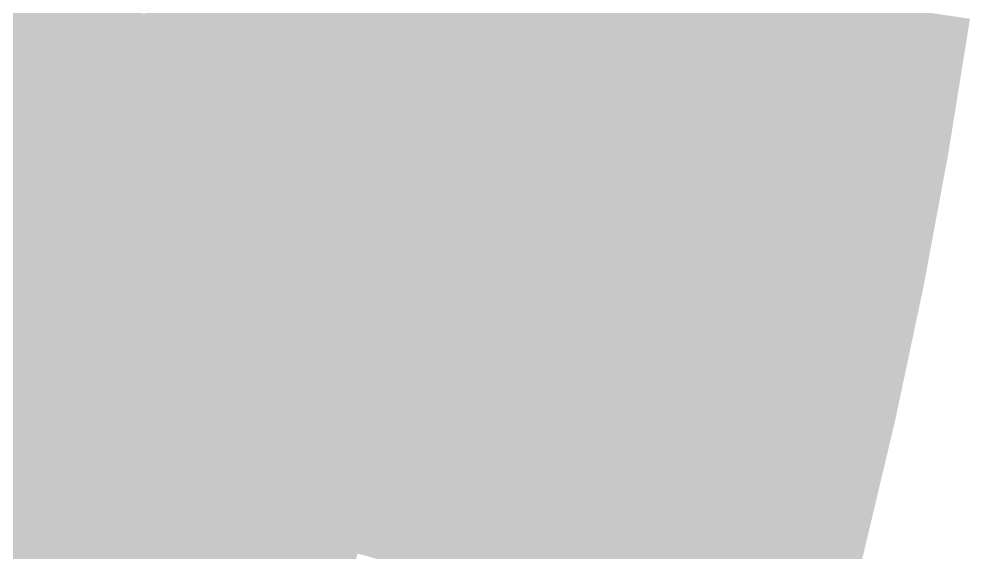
# Model space of a CAD drawing. Header units: inches. Extents: x -266 to 784, y -170 to 213.
# Drawn here: x 139.01 to 168.16, y -41.32 to -24.95 of the extents above; entities that cross this region are included whole.
import ezdxf

# ---------------------------------------------------------------- set-up
doc = ezdxf.new("R2010")
doc.units = ezdxf.units.IN
doc.header["$MEASUREMENT"] = 0

msp = doc.modelspace()

# ---------------------------------------------------------------- linework, layer by layer
at = {"color": 17, "true_color": 0x6a343c}
msp.add_solid([(143.430594, -21.275919), (144.41977, -21.422649), (142.865258, -24.789474), (143.850536, -24.960436)], dxfattribs=at)
at = {"color": 239, "true_color": 0x653239}
msp.add_solid([(144.41977, -21.422649), (145.408947, -21.56938), (143.850536, -24.960436), (144.835813, -25.131398)], dxfattribs=at)
at = {"color": 239, "true_color": 0x613037}
msp.add_solid([(145.408947, -21.56938), (146.398123, -21.71611), (144.835813, -25.131398), (145.821091, -25.30236)], dxfattribs=at)
at = {"color": 239, "true_color": 0x5d2e35}
msp.add_solid([(146.398123, -21.71611), (147.3873, -21.862841), (145.821091, -25.30236), (146.806369, -25.473321)], dxfattribs=at)
at = {"color": 249, "true_color": 0x592c32}
msp.add_solid([(147.3873, -21.862841), (148.376476, -22.009571), (146.806369, -25.473321), (147.791646, -25.644283)], dxfattribs=at)
at = {"color": 249, "true_color": 0x542a30}
msp.add_solid([(148.376476, -22.009571), (149.365653, -22.156302), (147.791646, -25.644283), (148.776924, -25.815245)], dxfattribs=at)
at = {"color": 249, "true_color": 0x50282d}
msp.add_solid([(149.365653, -22.156302), (150.35483, -22.303032), (148.776924, -25.815245), (149.762202, -25.986207)], dxfattribs=at)
at = {"color": 249, "true_color": 0x4c252b}
msp.add_solid([(150.35483, -22.303032), (151.344006, -22.449763), (149.762202, -25.986207), (150.747479, -26.157169)], dxfattribs=at)
at = {"color": 19, "true_color": 0x482328}
msp.add_solid([(151.344006, -22.449763), (152.333183, -22.596493), (150.747479, -26.157169), (151.732757, -26.328131)], dxfattribs=at)
at = {"color": 19, "true_color": 0x432126}
msp.add_solid([(152.333183, -22.596493), (153.322359, -22.743224), (151.732757, -26.328131), (152.718035, -26.499093)], dxfattribs=at)
at = {"color": 19, "true_color": 0x3f1f23}
msp.add_solid([(153.322359, -22.743224), (154.311536, -22.889954), (152.718035, -26.499093), (153.703312, -26.670055)], dxfattribs=at)
at = {"color": 19, "true_color": 0x3b1d21}
msp.add_solid([(154.311536, -22.889954), (155.300712, -23.036685), (153.703312, -26.670055), (154.68859, -26.841017)], dxfattribs=at)
at = {"color": 19, "true_color": 0x361b1f}
for points in [[(155.300712, -23.036685), (156.289889, -23.183415), (154.68859, -26.841017), (155.673867, -27.011978)], [(154.68859, -26.841017), (155.673867, -27.011978), (153.983289, -30.629181), (154.964074, -30.824271)]]:
    msp.add_solid(points, dxfattribs=at)
at = {"color": 19, "true_color": 0x32191c}
msp.add_solid([(156.289889, -23.183415), (157.279065, -23.330145), (155.673867, -27.011978), (156.659145, -27.18294)], dxfattribs=at)
at = {"color": 19, "true_color": 0x2e161a}
for points in [[(157.279065, -23.330145), (158.268242, -23.476876), (156.659145, -27.18294), (157.644423, -27.353902)], [(156.659145, -27.18294), (157.644423, -27.353902), (155.94486, -31.019361), (156.925645, -31.214452)]]:
    msp.add_solid(points, dxfattribs=at)
at = {"color": 248, "true_color": 0x2a1417}
msp.add_solid([(158.268242, -23.476876), (159.257418, -23.623606), (157.644423, -27.353902), (158.6297, -27.524864)], dxfattribs=at)
at = {"color": 248, "true_color": 0x251215}
for points in [[(159.257418, -23.623606), (160.246595, -23.770337), (158.6297, -27.524864), (159.614978, -27.695826)], [(158.6297, -27.524864), (159.614978, -27.695826), (157.90643, -31.409542), (158.887215, -31.604632)]]:
    msp.add_solid(points, dxfattribs=at)
at = {"color": 248, "true_color": 0x211012}
msp.add_solid([(160.246595, -23.770337), (161.235771, -23.917067), (159.614978, -27.695826), (160.600256, -27.866788)], dxfattribs=at)
at = {"color": 17, "true_color": 0x7b3d47}
msp.add_solid([(138.924148, -24.105626), (139.909425, -24.276588), (138.290725, -27.507735), (139.27151, -27.702826)], dxfattribs=at)
at = {"color": 248, "true_color": 0x1d0e10}
for points in [[(161.235771, -23.917067), (162.224948, -24.063798), (160.600256, -27.866788), (161.585533, -28.03775)], [(160.600256, -27.866788), (161.585533, -28.03775), (159.868001, -31.799723), (160.848786, -31.994813)]]:
    msp.add_solid(points, dxfattribs=at)
at = {"color": 248, "true_color": 0x190c0e}
for points in [[(162.224948, -24.063798), (163.214124, -24.210528), (161.585533, -28.03775), (162.570811, -28.208712)], [(161.585533, -28.03775), (162.570811, -28.208712), (160.848786, -31.994813), (161.829571, -32.189903)], [(160.848786, -31.994813), (161.829571, -32.189903), (160.015149, -35.932603), (160.990851, -36.151705)], [(160.015149, -35.932603), (160.990851, -36.151705), (159.085126, -39.84875), (160.055157, -40.09173)]]:
    msp.add_solid(points, dxfattribs=at)
at = {"color": 17, "true_color": 0x763b45}
msp.add_solid([(139.909425, -24.276588), (140.894703, -24.44755), (139.27151, -27.702826), (140.252295, -27.897916)], dxfattribs=at)
at = {"color": 17, "true_color": 0x723942}
msp.add_solid([(140.894703, -24.44755), (141.87998, -24.618512), (140.252295, -27.897916), (141.23308, -28.093006)], dxfattribs=at)
at = {"color": 248, "true_color": 0x140a0b}
for points in [[(163.214124, -24.210528), (164.203301, -24.357259), (162.570811, -28.208712), (163.556089, -28.379674)], [(162.570811, -28.208712), (163.556089, -28.379674), (161.829571, -32.189903), (162.810357, -32.384993)]]:
    msp.add_solid(points, dxfattribs=at)
at = {"color": 18, "true_color": 0x100809}
for points in [[(164.203301, -24.357259), (165.192477, -24.503989), (163.556089, -28.379674), (164.541366, -28.550635)], [(163.556089, -28.379674), (164.541366, -28.550635), (162.810357, -32.384993), (163.791142, -32.580084)], [(162.810357, -32.384993), (163.791142, -32.580084), (161.966554, -36.370806), (162.942256, -36.589907)], [(161.966554, -36.370806), (162.942256, -36.589907), (161.025188, -40.33471), (161.995219, -40.57769)]]:
    msp.add_solid(points, dxfattribs=at)
at = {"color": 17, "true_color": 0x6e3640}
msp.add_solid([(141.87998, -24.618512), (142.865258, -24.789474), (141.23308, -28.093006), (142.213866, -28.288097)], dxfattribs=at)
at = {"color": 18, "true_color": 0x0c0506}
for points in [[(165.192477, -24.503989), (166.181654, -24.65072), (164.541366, -28.550635), (165.526644, -28.721597)], [(164.541366, -28.550635), (165.526644, -28.721597), (163.791142, -32.580084), (164.771927, -32.775174)]]:
    msp.add_solid(points, dxfattribs=at)
at = {"color": 18, "true_color": 0x080304}
for points in [[(166.181654, -24.65072), (167.17083, -24.79745), (165.526644, -28.721597), (166.511922, -28.892559)], [(165.526644, -28.721597), (166.511922, -28.892559), (164.771927, -32.775174), (165.752712, -32.970264)], [(164.771927, -32.775174), (165.752712, -32.970264), (163.917958, -36.809008), (164.89366, -37.02811)], [(163.917958, -36.809008), (164.89366, -37.02811), (162.965251, -40.82067), (163.935282, -41.06365)], [(162.965251, -40.82067), (163.935282, -41.06365), (161.914379, -44.807743), (162.878155, -45.074456)]]:
    msp.add_solid(points, dxfattribs=at)
at = {"color": 17, "true_color": 0x6a343d}
msp.add_solid([(142.865258, -24.789474), (143.850536, -24.960436), (142.213866, -28.288097), (143.194651, -28.483187)], dxfattribs=at)
at = {"color": 239, "true_color": 0x65323b}
msp.add_solid([(143.850536, -24.960436), (144.835813, -25.131398), (143.194651, -28.483187), (144.175436, -28.678277)], dxfattribs=at)
at = {"color": 18, "true_color": 0x030101}
for points in [[(167.17083, -24.79745), (168.160007, -24.944181), (166.511922, -28.892559), (167.497199, -29.063521)], [(166.511922, -28.892559), (167.497199, -29.063521), (165.752712, -32.970264), (166.733498, -33.165355)]]:
    msp.add_solid(points, dxfattribs=at)
at = {"color": 239, "true_color": 0x613038}
msp.add_solid([(144.835813, -25.131398), (145.821091, -25.30236), (144.175436, -28.678277), (145.156221, -28.873368)], dxfattribs=at)
at = {"color": 239, "true_color": 0x5d2e36}
msp.add_solid([(145.821091, -25.30236), (146.806369, -25.473321), (145.156221, -28.873368), (146.137007, -29.068458)], dxfattribs=at)
at = {"color": 249, "true_color": 0x592c33}
msp.add_solid([(146.806369, -25.473321), (147.791646, -25.644283), (146.137007, -29.068458), (147.117792, -29.263548)], dxfattribs=at)
at = {"color": 249, "true_color": 0x542a31}
msp.add_solid([(147.791646, -25.644283), (148.776924, -25.815245), (147.117792, -29.263548), (148.098577, -29.458639)], dxfattribs=at)
at = {"color": 249, "true_color": 0x50282e}
msp.add_solid([(148.776924, -25.815245), (149.762202, -25.986207), (148.098577, -29.458639), (149.079363, -29.653729)], dxfattribs=at)
at = {"color": 249, "true_color": 0x4c252c}
msp.add_solid([(149.762202, -25.986207), (150.747479, -26.157169), (149.079363, -29.653729), (150.060148, -29.848819)], dxfattribs=at)
at = {"color": 19, "true_color": 0x482329}
msp.add_solid([(150.747479, -26.157169), (151.732757, -26.328131), (150.060148, -29.848819), (151.040933, -30.04391)], dxfattribs=at)
at = {"color": 19, "true_color": 0x432127}
msp.add_solid([(151.732757, -26.328131), (152.718035, -26.499093), (151.040933, -30.04391), (152.021718, -30.239)], dxfattribs=at)
at = {"color": 19, "true_color": 0x3f1f24}
msp.add_solid([(152.718035, -26.499093), (153.703312, -26.670055), (152.021718, -30.239), (153.002504, -30.43409)], dxfattribs=at)
at = {"color": 19, "true_color": 0x3b1d22}
for points in [[(153.703312, -26.670055), (154.68859, -26.841017), (153.002504, -30.43409), (153.983289, -30.629181)], [(153.002504, -30.43409), (153.983289, -30.629181), (152.209532, -34.179793), (153.185234, -34.398895)]]:
    msp.add_solid(points, dxfattribs=at)
at = {"color": 19, "true_color": 0x32191d}
for points in [[(155.673867, -27.011978), (156.659145, -27.18294), (154.964074, -30.824271), (155.94486, -31.019361)], [(154.964074, -30.824271), (155.94486, -31.019361), (154.160937, -34.617996), (155.136639, -34.837097)]]:
    msp.add_solid(points, dxfattribs=at)
at = {"color": 248, "true_color": 0x2a1418}
for points in [[(157.644423, -27.353902), (158.6297, -27.524864), (156.925645, -31.214452), (157.90643, -31.409542)], [(156.925645, -31.214452), (157.90643, -31.409542), (156.112341, -35.056198), (157.088043, -35.2753)]]:
    msp.add_solid(points, dxfattribs=at)
at = {"color": 247, "true_color": 0x7b3d48}
msp.add_solid([(138.290725, -27.507735), (139.27151, -27.702826), (137.574, -30.893275), (138.549702, -31.112376)], dxfattribs=at)
at = {"color": 17, "true_color": 0x763b46}
msp.add_solid([(139.27151, -27.702826), (140.252295, -27.897916), (138.549702, -31.112376), (139.525405, -31.331477)], dxfattribs=at)
at = {"color": 17, "true_color": 0x723943}
msp.add_solid([(140.252295, -27.897916), (141.23308, -28.093006), (139.525405, -31.331477), (140.501107, -31.550579)], dxfattribs=at)
at = {"color": 248, "true_color": 0x211013}
for points in [[(159.614978, -27.695826), (160.600256, -27.866788), (158.887215, -31.604632), (159.868001, -31.799723)], [(158.887215, -31.604632), (159.868001, -31.799723), (158.063745, -35.494401), (159.039447, -35.713502)]]:
    msp.add_solid(points, dxfattribs=at)
at = {"color": 17, "true_color": 0x6e3641}
msp.add_solid([(141.23308, -28.093006), (142.213866, -28.288097), (140.501107, -31.550579), (141.476809, -31.76968)], dxfattribs=at)
at = {"color": 17, "true_color": 0x6a343e}
msp.add_solid([(142.213866, -28.288097), (143.194651, -28.483187), (141.476809, -31.76968), (142.452511, -31.988781)], dxfattribs=at)
at = {"color": 239, "true_color": 0x65323c}
msp.add_solid([(143.194651, -28.483187), (144.175436, -28.678277), (142.452511, -31.988781), (143.428213, -32.207882)], dxfattribs=at)
at = {"color": 239, "true_color": 0x613039}
msp.add_solid([(144.175436, -28.678277), (145.156221, -28.873368), (143.428213, -32.207882), (144.403915, -32.426984)], dxfattribs=at)
at = {"color": 239, "true_color": 0x5d2e37}
msp.add_solid([(145.156221, -28.873368), (146.137007, -29.068458), (144.403915, -32.426984), (145.379617, -32.646085)], dxfattribs=at)
at = {"color": 239, "true_color": 0x592c34}
msp.add_solid([(146.137007, -29.068458), (147.117792, -29.263548), (145.379617, -32.646085), (146.35532, -32.865186)], dxfattribs=at)
at = {"color": 249, "true_color": 0x542a32}
msp.add_solid([(147.117792, -29.263548), (148.098577, -29.458639), (146.35532, -32.865186), (147.331022, -33.084287)], dxfattribs=at)
at = {"color": 249, "true_color": 0x50282f}
msp.add_solid([(148.098577, -29.458639), (149.079363, -29.653729), (147.331022, -33.084287), (148.306724, -33.303389)], dxfattribs=at)
at = {"color": 249, "true_color": 0x4c252d}
msp.add_solid([(149.079363, -29.653729), (150.060148, -29.848819), (148.306724, -33.303389), (149.282426, -33.52249)], dxfattribs=at)
at = {"color": 19, "true_color": 0x48232a}
msp.add_solid([(150.060148, -29.848819), (151.040933, -30.04391), (149.282426, -33.52249), (150.258128, -33.741591)], dxfattribs=at)
at = {"color": 19, "true_color": 0x432128}
for points in [[(151.040933, -30.04391), (152.021718, -30.239), (150.258128, -33.741591), (151.23383, -33.960692)], [(150.258128, -33.741591), (151.23383, -33.960692), (149.384813, -37.418948), (150.354844, -37.661928)]]:
    msp.add_solid(points, dxfattribs=at)
at = {"color": 19, "true_color": 0x3f1f25}
msp.add_solid([(152.021718, -30.239), (153.002504, -30.43409), (151.23383, -33.960692), (152.209532, -34.179793)], dxfattribs=at)
at = {"color": 19, "true_color": 0x361b20}
msp.add_solid([(153.983289, -30.629181), (154.964074, -30.824271), (153.185234, -34.398895), (154.160937, -34.617996)], dxfattribs=at)
at = {"color": 17, "true_color": 0x763b47}
msp.add_solid([(138.549702, -31.112376), (139.525405, -31.331477), (137.744438, -34.503186), (138.714469, -34.746166)], dxfattribs=at)
at = {"color": 19, "true_color": 0x2e161b}
for points in [[(155.94486, -31.019361), (156.925645, -31.214452), (155.136639, -34.837097), (156.112341, -35.056198)], [(155.136639, -34.837097), (156.112341, -35.056198), (154.234969, -38.633849), (155.205001, -38.876829)]]:
    msp.add_solid(points, dxfattribs=at)
at = {"color": 17, "true_color": 0x723945}
msp.add_solid([(139.525405, -31.331477), (140.501107, -31.550579), (138.714469, -34.746166), (139.6845, -34.989146)], dxfattribs=at)
at = {"color": 248, "true_color": 0x251216}
for points in [[(157.90643, -31.409542), (158.887215, -31.604632), (157.088043, -35.2753), (158.063745, -35.494401)], [(157.088043, -35.2753), (158.063745, -35.494401), (156.175032, -39.119809), (157.145063, -39.362789)]]:
    msp.add_solid(points, dxfattribs=at)
at = {"color": 17, "true_color": 0x6e3642}
msp.add_solid([(140.501107, -31.550579), (141.476809, -31.76968), (139.6845, -34.989146), (140.654532, -35.232126)], dxfattribs=at)
at = {"color": 17, "true_color": 0x6a3440}
msp.add_solid([(141.476809, -31.76968), (142.452511, -31.988781), (140.654532, -35.232126), (141.624563, -35.475106)], dxfattribs=at)
at = {"color": 239, "true_color": 0x65323d}
msp.add_solid([(142.452511, -31.988781), (143.428213, -32.207882), (141.624563, -35.475106), (142.594594, -35.718086)], dxfattribs=at)
at = {"color": 248, "true_color": 0x1d0e11}
for points in [[(159.868001, -31.799723), (160.848786, -31.994813), (159.039447, -35.713502), (160.015149, -35.932603)], [(159.039447, -35.713502), (160.015149, -35.932603), (158.115094, -39.605769), (159.085126, -39.84875)], [(158.115094, -39.605769), (159.085126, -39.84875), (157.095499, -43.474179), (158.059275, -43.740892)]]:
    msp.add_solid(points, dxfattribs=at)
at = {"color": 239, "true_color": 0x61303a}
msp.add_solid([(143.428213, -32.207882), (144.403915, -32.426984), (142.594594, -35.718086), (143.564625, -35.961067)], dxfattribs=at)
at = {"color": 248, "true_color": 0x140a0c}
for points in [[(161.829571, -32.189903), (162.810357, -32.384993), (160.990851, -36.151705), (161.966554, -36.370806)], [(160.990851, -36.151705), (161.966554, -36.370806), (160.055157, -40.09173), (161.025188, -40.33471)], [(160.055157, -40.09173), (161.025188, -40.33471), (159.023051, -44.007605), (159.986827, -44.274318)]]:
    msp.add_solid(points, dxfattribs=at)
at = {"color": 239, "true_color": 0x5d2e38}
msp.add_solid([(144.403915, -32.426984), (145.379617, -32.646085), (143.564625, -35.961067), (144.534657, -36.204047)], dxfattribs=at)
at = {"color": 239, "true_color": 0x592c35}
msp.add_solid([(145.379617, -32.646085), (146.35532, -32.865186), (144.534657, -36.204047), (145.504688, -36.447027)], dxfattribs=at)
at = {"color": 18, "true_color": 0x0c0507}
for points in [[(163.791142, -32.580084), (164.771927, -32.775174), (162.942256, -36.589907), (163.917958, -36.809008)], [(162.942256, -36.589907), (163.917958, -36.809008), (161.995219, -40.57769), (162.965251, -40.82067)], [(161.995219, -40.57769), (162.965251, -40.82067), (160.950603, -44.541031), (161.914379, -44.807743)]]:
    msp.add_solid(points, dxfattribs=at)
at = {"color": 249, "true_color": 0x542a33}
msp.add_solid([(146.35532, -32.865186), (147.331022, -33.084287), (145.504688, -36.447027), (146.474719, -36.690007)], dxfattribs=at)
at = {"color": 249, "true_color": 0x502830}
msp.add_solid([(147.331022, -33.084287), (148.306724, -33.303389), (146.474719, -36.690007), (147.44475, -36.932987)], dxfattribs=at)
at = {"color": 18, "true_color": 0x030102}
for points in [[(165.752712, -32.970264), (166.733498, -33.165355), (164.89366, -37.02811), (165.869362, -37.247211)], [(164.89366, -37.02811), (165.869362, -37.247211), (163.935282, -41.06365), (164.905313, -41.306631)], [(163.935282, -41.06365), (164.905313, -41.306631), (162.878155, -45.074456), (163.841931, -45.341169)]]:
    msp.add_solid(points, dxfattribs=at)
at = {"color": 249, "true_color": 0x4c252e}
for points in [[(148.306724, -33.303389), (149.282426, -33.52249), (147.44475, -36.932987), (148.414782, -37.175968)], [(147.44475, -36.932987), (148.414782, -37.175968), (146.493962, -40.540339), (147.457738, -40.807052)]]:
    msp.add_solid(points, dxfattribs=at)
at = {"color": 249, "true_color": 0x48232b}
msp.add_solid([(149.282426, -33.52249), (150.258128, -33.741591), (148.414782, -37.175968), (149.384813, -37.418948)], dxfattribs=at)
at = {"color": 19, "true_color": 0x3f1f26}
for points in [[(151.23383, -33.960692), (152.209532, -34.179793), (150.354844, -37.661928), (151.324875, -37.904908)], [(150.354844, -37.661928), (151.324875, -37.904908), (149.38529, -41.340477), (150.349066, -41.60719)]]:
    msp.add_solid(points, dxfattribs=at)
at = {"color": 19, "true_color": 0x3b1d23}
msp.add_solid([(152.209532, -34.179793), (153.185234, -34.398895), (151.324875, -37.904908), (152.294907, -38.147888)], dxfattribs=at)
at = {"color": 19, "true_color": 0x361b21}
for points in [[(153.185234, -34.398895), (154.160937, -34.617996), (152.294907, -38.147888), (153.264938, -38.390868)], [(152.294907, -38.147888), (153.264938, -38.390868), (151.312842, -41.873903), (152.276618, -42.140616)]]:
    msp.add_solid(points, dxfattribs=at)
at = {"color": 19, "true_color": 0x32191e}
msp.add_solid([(154.160937, -34.617996), (155.136639, -34.837097), (153.264938, -38.390868), (154.234969, -38.633849)], dxfattribs=at)
at = {"color": 17, "true_color": 0x723946}
msp.add_solid([(138.714469, -34.746166), (139.6845, -34.989146), (137.819977, -38.139924), (138.783753, -38.406637)], dxfattribs=at)
at = {"color": 17, "true_color": 0x6e3643}
msp.add_solid([(139.6845, -34.989146), (140.654532, -35.232126), (138.783753, -38.406637), (139.74753, -38.67335)], dxfattribs=at)
at = {"color": 17, "true_color": 0x6a3441}
msp.add_solid([(140.654532, -35.232126), (141.624563, -35.475106), (139.74753, -38.67335), (140.711306, -38.940063)], dxfattribs=at)
at = {"color": 248, "true_color": 0x2a1419}
for points in [[(156.112341, -35.056198), (157.088043, -35.2753), (155.205001, -38.876829), (156.175032, -39.119809)], [(155.205001, -38.876829), (156.175032, -39.119809), (154.204171, -42.674041), (155.167947, -42.940754)]]:
    msp.add_solid(points, dxfattribs=at)
at = {"color": 229, "true_color": 0x65323e}
msp.add_solid([(141.624563, -35.475106), (142.594594, -35.718086), (140.711306, -38.940063), (141.675082, -39.206775)], dxfattribs=at)
at = {"color": 248, "true_color": 0x211014}
for points in [[(158.063745, -35.494401), (159.039447, -35.713502), (157.145063, -39.362789), (158.115094, -39.605769)], [(157.145063, -39.362789), (158.115094, -39.605769), (156.131723, -43.207467), (157.095499, -43.474179)]]:
    msp.add_solid(points, dxfattribs=at)
at = {"color": 239, "true_color": 0x61303c}
msp.add_solid([(142.594594, -35.718086), (143.564625, -35.961067), (141.675082, -39.206775), (142.638858, -39.473488)], dxfattribs=at)
at = {"color": 239, "true_color": 0x5d2e39}
msp.add_solid([(143.564625, -35.961067), (144.534657, -36.204047), (142.638858, -39.473488), (143.602634, -39.740201)], dxfattribs=at)
at = {"color": 239, "true_color": 0x592c36}
msp.add_solid([(144.534657, -36.204047), (145.504688, -36.447027), (143.602634, -39.740201), (144.56641, -40.006914)], dxfattribs=at)
at = {"color": 239, "true_color": 0x542a34}
msp.add_solid([(145.504688, -36.447027), (146.474719, -36.690007), (144.56641, -40.006914), (145.530186, -40.273626)], dxfattribs=at)
at = {"color": 249, "true_color": 0x502831}
msp.add_solid([(146.474719, -36.690007), (147.44475, -36.932987), (145.530186, -40.273626), (146.493962, -40.540339)], dxfattribs=at)
at = {"color": 249, "true_color": 0x48232c}
msp.add_solid([(148.414782, -37.175968), (149.384813, -37.418948), (147.457738, -40.807052), (148.421514, -41.073765)], dxfattribs=at)
at = {"color": 19, "true_color": 0x432129}
msp.add_solid([(149.384813, -37.418948), (150.354844, -37.661928), (148.421514, -41.073765), (149.38529, -41.340477)], dxfattribs=at)
at = {"color": 19, "true_color": 0x3b1d24}
msp.add_solid([(151.324875, -37.904908), (152.294907, -38.147888), (150.349066, -41.60719), (151.312842, -41.873903)], dxfattribs=at)
at = {"color": 17, "true_color": 0x6e3645}
msp.add_solid([(138.783753, -38.406637), (139.74753, -38.67335), (137.799408, -41.800994), (138.756349, -42.091278)], dxfattribs=at)
at = {"color": 19, "true_color": 0x32191f}
msp.add_solid([(153.264938, -38.390868), (154.234969, -38.633849), (152.276618, -42.140616), (153.240394, -42.407328)], dxfattribs=at)
at = {"color": 17, "true_color": 0x6a3442}
msp.add_solid([(139.74753, -38.67335), (140.711306, -38.940063), (138.756349, -42.091278), (139.713289, -42.381563)], dxfattribs=at)
at = {"color": 19, "true_color": 0x2e161c}
msp.add_solid([(154.234969, -38.633849), (155.205001, -38.876829), (153.240394, -42.407328), (154.204171, -42.674041)], dxfattribs=at)
at = {"color": 229, "true_color": 0x65323f}
msp.add_solid([(140.711306, -38.940063), (141.675082, -39.206775), (139.713289, -42.381563), (140.670229, -42.671848)], dxfattribs=at)
at = {"color": 239, "true_color": 0x61303d}
msp.add_solid([(141.675082, -39.206775), (142.638858, -39.473488), (140.670229, -42.671848), (141.62717, -42.962132)], dxfattribs=at)
at = {"color": 248, "true_color": 0x251217}
msp.add_solid([(156.175032, -39.119809), (157.145063, -39.362789), (155.167947, -42.940754), (156.131723, -43.207467)], dxfattribs=at)
at = {"color": 239, "true_color": 0x5d2e3a}
msp.add_solid([(142.638858, -39.473488), (143.602634, -39.740201), (141.62717, -42.962132), (142.58411, -43.252417)], dxfattribs=at)
at = {"color": 239, "true_color": 0x592c37}
msp.add_solid([(143.602634, -39.740201), (144.56641, -40.006914), (142.58411, -43.252417), (143.54105, -43.542702)], dxfattribs=at)
at = {"color": 248, "true_color": 0x190c0f}
msp.add_solid([(159.085126, -39.84875), (160.055157, -40.09173), (158.059275, -43.740892), (159.023051, -44.007605)], dxfattribs=at)
at = {"color": 239, "true_color": 0x542a35}
msp.add_solid([(144.56641, -40.006914), (145.530186, -40.273626), (143.54105, -43.542702), (144.497991, -43.832986)], dxfattribs=at)
at = {"color": 249, "true_color": 0x502832}
msp.add_solid([(145.530186, -40.273626), (146.493962, -40.540339), (144.497991, -43.832986), (145.454931, -44.123271)], dxfattribs=at)
at = {"color": 248, "true_color": 0x10080a}
msp.add_solid([(161.025188, -40.33471), (161.995219, -40.57769), (159.986827, -44.274318), (160.950603, -44.541031)], dxfattribs=at)
at = {"color": 249, "true_color": 0x4c252f}
msp.add_solid([(146.493962, -40.540339), (147.457738, -40.807052), (145.454931, -44.123271), (146.411871, -44.413556)], dxfattribs=at)
at = {"color": 249, "true_color": 0x48232d}
msp.add_solid([(147.457738, -40.807052), (148.421514, -41.073765), (146.411871, -44.413556), (147.368812, -44.70384)], dxfattribs=at)
at = {"color": 19, "true_color": 0x43212a}
msp.add_solid([(148.421514, -41.073765), (149.38529, -41.340477), (147.368812, -44.70384), (148.325752, -44.994125)], dxfattribs=at)

doc.saveas('drawing.dxf')
